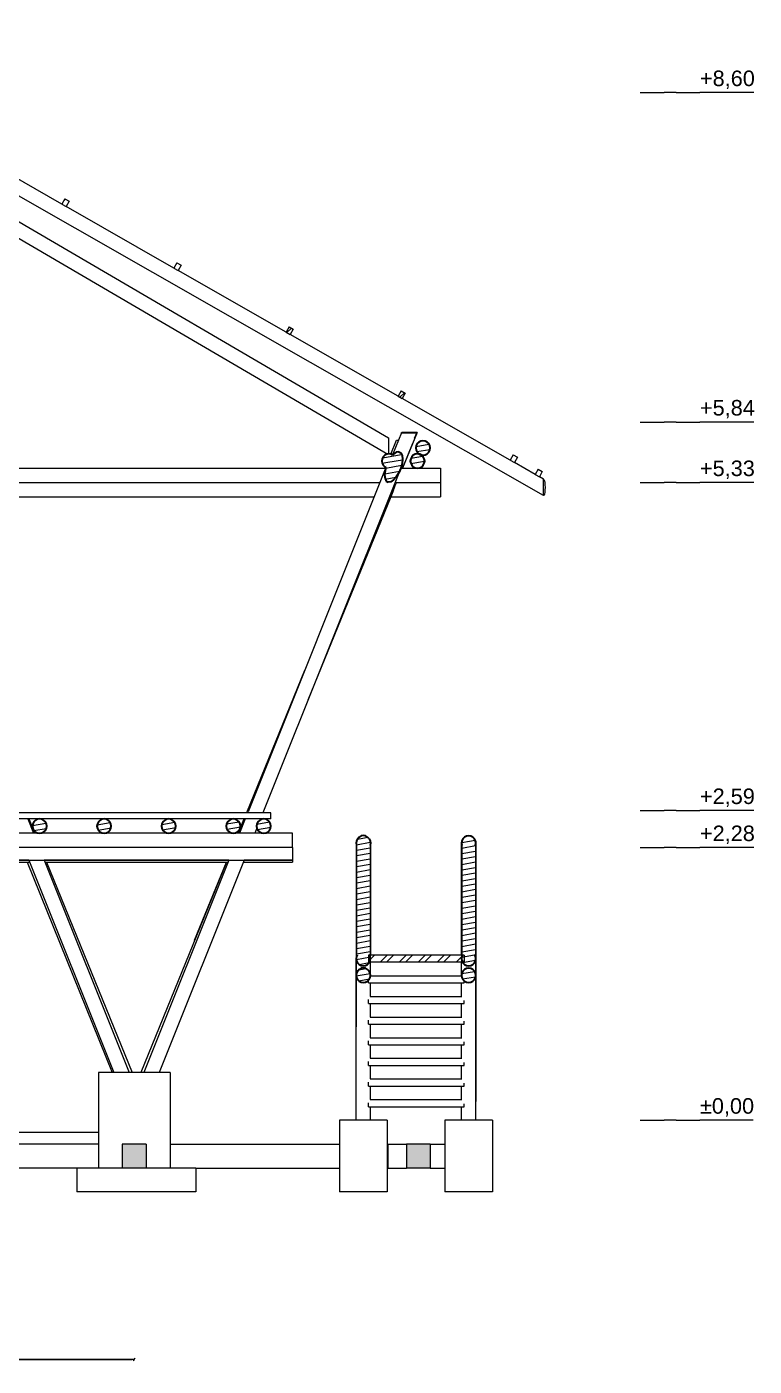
# Model space of a CAD drawing. Header units: millimetres. Extents: x -71878 to 121433, y -67383 to 83273.
# Drawn here: x 41628 to 47715, y -67383 to -56180 of the extents above; entities that cross this region are included whole.
import ezdxf

# ---------------------------------------------------------------- set-up
doc = ezdxf.new("R2010")
doc.units = ezdxf.units.MM
doc.header["$MEASUREMENT"] = 0
for name, color, linetype, lineweight in [('0_Pluma_Nº__1', 7, 'Continuous', 0), ('ACOTACIONES', 7, 'Continuous', 9), ('COLUMNAS_Pluma_Nº__1', 7, 'Continuous', 0), ('COLUMNAS_Pluma_Nº__81', 7, 'Continuous', 30), ('ENTIRADO_Pluma_Nº__21', 7, 'Continuous', 5), ('Gradas_Pluma_Nº__21', 7, 'Continuous', 5), ('VIGAS DE CIMENTACION_Pluma_Nº__21', 7, 'Continuous', 5), ('Vigas_Pluma_Nº__81', 7, 'Continuous', 30)]:
    doc.layers.add(name, color=color, linetype=linetype, lineweight=lineweight)
for name, color, linetype, lineweight, true_color in [('0_Pluma_Nº__23', 7, 'Continuous', 5, 0x646464), ('COLUMNAS_Pluma_Nº__2', 7, 'Continuous', 0, 0x323232), ('COLUMNAS_Pluma_Nº__23', 7, 'Continuous', 5, 0x646464), ('ENTIRADO_Pluma_Nº__23', 7, 'Continuous', 5, 0x646464), ('Gradas_Pluma_Nº__23', 7, 'Continuous', 5, 0x646464), ('Losas_Pluma_Nº__23', 7, 'Continuous', 5, 0x646464), ('VIGAS DE CIMENTACION_Pluma_Nº__23', 7, 'Continuous', 5, 0x646464), ('Vigas_Pluma_Nº__22', 7, 'Continuous', 5, 0x323232), ('Vigas_Pluma_Nº__23', 7, 'Continuous', 5, 0x646464)]:
    doc.layers.add(name, color=color, linetype=linetype, lineweight=lineweight, true_color=true_color)
for name, color, linetype in [('COLUMNAS', 7, 'Continuous'), ('ENTIRADO', 7, 'Continuous'), ('Gradas', 7, 'Continuous'), ('Vigas', 7, 'Continuous'), ('VIGAS DE CIMENTACION', 7, 'Continuous')]:
    doc.layers.add(name, color=color, linetype=linetype)
doc.styles.add('Estilo_Generado_1', font='swiss.ttf')
doc.styles.add('Estilo_Generado_2', font='Arial.ttf')
doc.dimstyles.new('Estilo_Generado__1', dxfattribs={"dimtxt": 87.5, "dimasz": 19, "dimexe": 0.18, "dimexo": 0, "dimgap": 0.09, "dimtad": 0, "dimlfac": 0.001, "dimzin": 0, "dimdsep": 46, "dimtxsty": 'Estilo_Generado_2', "dimblk": 'ARROWHEAD_2', "dimblk1": 'ARROWHEAD_2', "dimblk2": 'ARROWHEAD_2', "dimcen": 0.09, "dimse1": 1, "dimse2": 1, "dimclrd": 7, "dimclre": 7, "dimclrt": 7, "dimadec": 0, "dimazin": 0, "dimtfac": 1, "dimtmove": 0, "dimatfit": 3, "dimfxl": 1, "dimtolj": 1, "dimtzin": 0, "dimarcsym": 0})
pattern_1 = [(10, (51270.71, -65325.856), (-7.81417, 44.31635), [])]
pattern_2 = [(45, (51270.71, -65325.86), (-79.5495, 79.5495), []), (45, (51244.19, -65299.34), (-79.5495, 79.5495), [])]

# ---------------------------------------------------------------- blocks, each defined once
blk = doc.blocks.new('ARROWHEAD_2')
at = {"color": 0, "linetype": 'Continuous', "lineweight": 0}
for p, q in [((0, 0), (-1, 0)), ((-0.38, -0.66), (0.38, 0.66))]:
    blk.add_line(p, q, dxfattribs=at)
blk = doc.blocks.new('*D1082')
at = {"layer": 'ACOTACIONES', "color": 7, "linetype": 'Continuous', "lineweight": -2, "transparency": 16777216}
for p, q in [((35654, -67326), (38979, -67326)), ((42508, -67326), (39207, -67326))]:
    blk.add_line(p, q, dxfattribs=at)
at = {"layer": 'Defpoints', "color": 0, "linetype": 'Continuous', "transparency": 16777216}
for p in [(35635, -67326), (42527, -67326), (42527, -67326)]:
    blk.add_point(p, dxfattribs=at)
at = {"layer": 'ACOTACIONES', "color": 7, "linetype": 'Continuous', "lineweight": -2, "transparency": 16777216, "xscale": 19, "yscale": 19, "zscale": 19, "rotation": 180}
blk.add_blockref('ARROWHEAD_2', (35635, -67326), dxfattribs=at)
at = {"layer": 'ACOTACIONES', "color": 7, "linetype": 'Continuous', "lineweight": -2, "transparency": 16777216, "xscale": 19, "yscale": 19, "zscale": 19}
blk.add_blockref('ARROWHEAD_2', (42527, -67326), dxfattribs=at)
at = {"layer": 'ACOTACIONES', "color": 7, "linetype": 'Continuous', "transparency": 16777216, "insert": (39093, -67326), "char_height": 87.5, "attachment_point": 5, "style": 'Estilo_Generado_2'}
blk.add_mtext('\\A1;6.89', dxfattribs=at)

msp = doc.modelspace()

# ---------------------------------------------------------------- hatches: boundary and pattern name
at = {"layer": 'COLUMNAS', "linetype": 'Continuous', "lineweight": 0, "true_color": 0xffffff}
h = msp.add_hatch(dxfattribs=at)
h.set_pattern_fill('WOOD_0002', style=0, pattern_type=2)
h.set_pattern_definition(pattern_1)
h.paths.add_polyline_path([(44767.777, -59765.011), (44757.151, -59744.425), (44740.6, -59735.331), (44719.745, -59738.619), (44696.627, -59753.967), (44673.509, -59779.873), (44652.654, -59813.801), (44636.103, -59852.43), (44625.477, -59891.978), (44621.815, -59928.574), (44625.477, -59958.637), (44636.103, -59979.223), (44652.654, -59988.316), (44673.509, -59985.028), (44696.627, -59969.68), (44719.745, -59943.774), (44740.6, -59909.846), (44757.151, -59871.218), (44767.777, -59831.669), (44771.439, -59795.073)])
at = {"layer": 'COLUMNAS_Pluma_Nº__2', "linetype": 'Continuous'}
h = msp.add_hatch(dxfattribs=at)
h.set_pattern_fill('WOOD_0002', color=256, style=0, pattern_type=2)
h.set_pattern_definition(pattern_1)
h.paths.add_polyline_path([(44501.915, -63943.587), (44501.915, -62991.545), (44387.197, -62991.545), (44387.197, -63943.587)])
h = msp.add_hatch(dxfattribs=at)
h.set_pattern_fill('WOOD_0002', color=256, style=0, pattern_type=2)
h.set_pattern_definition(pattern_1)
h.paths.add_polyline_path([(45381.989, -63943.587), (45381.989, -62991.545), (45267.271, -62991.545), (45267.271, -63943.587)])
at = {"layer": 'ENTIRADO', "linetype": 'Continuous', "lineweight": 0, "true_color": 0xffffff}
h = msp.add_hatch(dxfattribs=at)
h.set_pattern_fill('STEEL_0002', style=0, pattern_type=2)
h.set_pattern_definition(pattern_2)
h.paths.add_polyline_path([(41956.31, -57682.445), (41981.098, -57639.022), (41946.36, -57619.191), (41921.572, -57662.614)])
h = msp.add_hatch(dxfattribs=at)
h.set_pattern_fill('STEEL_0002', style=0, pattern_type=2)
h.set_pattern_definition(pattern_2)
h.paths.add_polyline_path([(42894.255, -58217.851), (42919.043, -58174.428), (42884.304, -58154.598), (42859.516, -58198.02)])
h = msp.add_hatch(dxfattribs=at)
h.set_pattern_fill('STEEL_0002', style=0, pattern_type=2)
h.set_pattern_definition(pattern_2)
h.paths.add_polyline_path([(43832.199, -58753.257), (43856.987, -58709.834), (43822.249, -58690.004), (43797.461, -58733.427)])
h = msp.add_hatch(dxfattribs=at)
h.set_pattern_fill('STEEL_0002', style=0, pattern_type=2)
h.set_pattern_definition(pattern_2)
h.paths.add_polyline_path([(44770.144, -59288.664), (44794.932, -59245.241), (44760.194, -59225.41), (44735.405, -59268.833)])
h = msp.add_hatch(dxfattribs=at)
h.set_pattern_fill('STEEL_0002', style=0, pattern_type=2)
h.set_pattern_definition(pattern_2)
h.paths.add_polyline_path([(45708.088, -59824.07), (45732.876, -59780.647), (45698.138, -59760.817), (45673.35, -59804.239)])
at = {"layer": 'Gradas', "linetype": 'Continuous', "lineweight": 0, "true_color": 0x000000}
h = msp.add_hatch(dxfattribs=at)
h.set_pattern_fill('ACERO_0002', color=18, style=0, pattern_type=2)
h.set_pattern_definition([(45, (51270.71, -65325.86), (-79.5495, 79.5495), []), (45, (51244.19, -65299.34), (-79.5495, 79.5495), [])])
h.paths.add_polyline_path([(44487.898, -64004.526), (45287.898, -64004.526), (45287.898, -63944.526), (44487.898, -63944.526)])
at = {"layer": 'Vigas', "linetype": 'Continuous', "lineweight": 0, "true_color": 0xffffff}
h = msp.add_hatch(dxfattribs=at)
h.set_pattern_fill('WOOD_0002', style=0, pattern_type=2)
h.set_pattern_definition(pattern_1)
h.paths.add_polyline_path([(45002.966, -59701.81), (45000.029, -59683.269), (44991.507, -59666.543), (44978.233, -59653.269), (44961.507, -59644.747), (44942.966, -59641.81), (44924.425, -59644.747), (44907.699, -59653.269), (44894.425, -59666.543), (44885.902, -59683.269), (44882.966, -59701.81), (44885.902, -59720.351), (44894.425, -59737.077), (44907.699, -59750.351), (44924.425, -59758.874), (44942.966, -59761.81), (44961.507, -59758.874), (44978.233, -59750.351), (44991.507, -59737.077), (45000.029, -59720.351)])
h = msp.add_hatch(dxfattribs=at)
h.set_pattern_fill('WOOD_0002', style=0, pattern_type=2)
h.set_pattern_definition(pattern_1)
h.paths.add_polyline_path([(44597.701, -59812.462), (44600.637, -59831.003), (44609.16, -59847.729), (44622.434, -59861.003), (44632.431, -59866.097), (44636.103, -59852.43), (44652.654, -59813.801), (44673.509, -59779.873), (44689.377, -59762.091), (44676.242, -59755.398), (44657.701, -59752.462), (44639.16, -59755.398), (44622.434, -59763.921), (44609.16, -59777.195), (44600.637, -59793.921)])
h = msp.add_hatch(dxfattribs=at)
h.set_pattern_fill('WOOD_0002', style=0, pattern_type=2)
h.set_pattern_definition(pattern_1)
h.paths.add_polyline_path([(44957.082, -59812.462), (44954.146, -59793.921), (44945.623, -59777.195), (44932.349, -59763.921), (44915.623, -59755.398), (44897.082, -59752.462), (44878.541, -59755.398), (44861.815, -59763.921), (44848.541, -59777.195), (44840.019, -59793.921), (44837.082, -59812.462), (44840.019, -59831.003), (44848.541, -59847.729), (44861.815, -59861.003), (44878.541, -59869.525), (44897.082, -59872.462), (44915.623, -59869.525), (44932.349, -59861.003), (44945.623, -59847.729), (44954.146, -59831.003)])
h = msp.add_hatch(dxfattribs=at)
h.set_pattern_fill('WOOD_0002', style=0, pattern_type=2)
h.set_pattern_definition(pattern_1)
h.paths.add_polyline_path([(41794.54, -62865.856), (41791.603, -62847.315), (41783.081, -62830.589), (41769.807, -62817.315), (41753.081, -62808.792), (41734.54, -62805.856), (41715.999, -62808.792), (41699.272, -62817.315), (41685.999, -62830.589), (41677.476, -62847.315), (41674.54, -62865.856), (41677.476, -62884.397), (41685.999, -62901.123), (41699.272, -62914.397), (41715.999, -62922.919), (41734.54, -62925.856), (41753.081, -62922.919), (41769.807, -62914.397), (41783.081, -62901.123), (41791.603, -62884.397)])
h = msp.add_hatch(dxfattribs=at)
h.set_pattern_fill('WOOD_0002', style=0, pattern_type=2)
h.set_pattern_definition(pattern_1)
h.paths.add_polyline_path([(42215.225, -62865.856), (42218.162, -62884.397), (42226.684, -62901.123), (42239.958, -62914.397), (42256.684, -62922.919), (42275.225, -62925.856), (42293.766, -62922.919), (42310.492, -62914.397), (42323.766, -62901.123), (42332.289, -62884.397), (42335.225, -62865.856), (42332.289, -62847.315), (42323.766, -62830.589), (42310.492, -62817.315), (42293.766, -62808.792), (42275.225, -62805.856), (42256.684, -62808.792), (42239.958, -62817.315), (42226.684, -62830.589), (42218.162, -62847.315)])
h = msp.add_hatch(dxfattribs=at)
h.set_pattern_fill('WOOD_0002', style=0, pattern_type=2)
h.set_pattern_definition(pattern_1)
h.paths.add_polyline_path([(42755.911, -62865.856), (42758.847, -62884.397), (42767.37, -62901.123), (42780.644, -62914.397), (42797.37, -62922.919), (42815.911, -62925.856), (42834.452, -62922.919), (42851.178, -62914.397), (42864.452, -62901.123), (42872.974, -62884.397), (42875.911, -62865.856), (42872.974, -62847.315), (42864.452, -62830.589), (42851.178, -62817.315), (42834.452, -62808.792), (42815.911, -62805.856), (42797.37, -62808.792), (42780.644, -62817.315), (42767.37, -62830.589), (42758.847, -62847.315)])
h = msp.add_hatch(dxfattribs=at)
h.set_pattern_fill('WOOD_0002', style=0, pattern_type=2)
h.set_pattern_definition(pattern_1)
h.paths.add_polyline_path([(43296.596, -62865.856), (43299.533, -62884.397), (43308.055, -62901.123), (43321.329, -62914.397), (43338.055, -62922.919), (43356.596, -62925.856), (43375.137, -62922.919), (43391.863, -62914.397), (43405.137, -62901.123), (43413.66, -62884.397), (43416.596, -62865.856), (43413.66, -62847.315), (43405.137, -62830.589), (43391.863, -62817.315), (43375.137, -62808.792), (43356.596, -62805.856), (43338.055, -62808.792), (43321.329, -62817.315), (43308.055, -62830.589), (43299.533, -62847.315)])
h = msp.add_hatch(dxfattribs=at)
h.set_pattern_fill('WOOD_0002', style=0, pattern_type=2)
h.set_pattern_definition(pattern_1)
h.paths.add_polyline_path([(43551.018, -62865.856), (43553.954, -62884.397), (43562.477, -62901.123), (43575.75, -62914.397), (43592.477, -62922.919), (43611.018, -62925.856), (43629.559, -62922.919), (43646.285, -62914.397), (43659.559, -62901.123), (43668.081, -62884.397), (43671.018, -62865.856), (43668.081, -62847.315), (43659.559, -62830.589), (43646.285, -62817.315), (43629.559, -62808.792), (43611.018, -62805.856), (43592.477, -62808.792), (43575.75, -62817.315), (43562.477, -62830.589), (43553.954, -62847.315)])
h = msp.add_hatch(dxfattribs=at)
h.set_pattern_fill('WOOD_0002', style=0, pattern_type=2)
h.set_pattern_definition(pattern_1)
h.paths.add_polyline_path([(45264.593, -63007.229), (45267.271, -63024.136), (45267.271, -62991.545), (45381.989, -62991.545), (45381.989, -63023.671), (45384.593, -63007.229), (45381.656, -62988.688), (45373.134, -62971.962), (45359.86, -62958.688), (45343.134, -62950.166), (45324.593, -62947.229), (45306.052, -62950.166), (45289.326, -62958.688), (45276.052, -62971.962), (45267.53, -62988.688)])
h = msp.add_hatch(dxfattribs=at)
h.set_pattern_fill('WOOD_0002', style=0, pattern_type=2)
h.set_pattern_definition(pattern_1)
h.paths.add_polyline_path([(44387.53, -62988.688), (44384.593, -63007.229), (44387.197, -63023.671), (44387.197, -62991.545), (44501.915, -62991.545), (44501.915, -63024.136), (44504.593, -63007.229), (44501.656, -62988.688), (44493.134, -62971.962), (44489.693, -62968.521), (44399.493, -62968.521), (44396.052, -62971.962)])
h = msp.add_hatch(dxfattribs=at)
h.set_pattern_fill('WOOD_0002', style=0, pattern_type=2)
h.set_pattern_definition(pattern_1)
h.paths.add_polyline_path([(44384.593, -63973.741), (44387.53, -63992.282), (44396.052, -64009.008), (44409.326, -64022.282), (44426.052, -64030.804), (44444.593, -64033.741), (44463.134, -64030.804), (44479.86, -64022.282), (44493.134, -64009.008), (44501.656, -63992.282), (44504.593, -63973.741), (44501.656, -63955.2), (44495.739, -63943.587), (44393.447, -63943.587), (44387.53, -63955.2)])
h = msp.add_hatch(dxfattribs=at)
h.set_pattern_fill('WOOD_0002', style=0, pattern_type=2)
h.set_pattern_definition(pattern_1)
h.paths.add_polyline_path([(45264.593, -63973.741), (45267.53, -63992.282), (45276.052, -64009.008), (45289.326, -64022.282), (45306.052, -64030.804), (45324.593, -64033.741), (45343.134, -64030.804), (45359.86, -64022.282), (45373.134, -64009.008), (45381.656, -63992.282), (45384.593, -63973.741), (45381.656, -63955.2), (45375.739, -63943.587), (45273.447, -63943.587), (45267.53, -63955.2)])
h = msp.add_hatch(dxfattribs=at)
h.set_pattern_fill('WOOD_0002', style=0, pattern_type=2)
h.set_pattern_definition(pattern_1)
h.paths.add_polyline_path([(44384.593, -64114.725), (44387.53, -64133.266), (44396.052, -64149.992), (44409.326, -64163.266), (44426.052, -64171.788), (44444.593, -64174.725), (44463.134, -64171.788), (44479.86, -64163.266), (44493.134, -64149.992), (44501.656, -64133.266), (44504.593, -64114.725), (44501.656, -64096.184), (44493.134, -64079.458), (44489.693, -64076.017), (44399.493, -64076.017), (44396.052, -64079.458), (44387.53, -64096.184)])
h = msp.add_hatch(dxfattribs=at)
h.set_pattern_fill('WOOD_0002', style=0, pattern_type=2)
h.set_pattern_definition(pattern_1)
h.paths.add_polyline_path([(45384.593, -64114.725), (45381.656, -64096.184), (45373.134, -64079.458), (45359.86, -64066.184), (45343.134, -64057.661), (45324.593, -64054.725), (45306.052, -64057.661), (45289.326, -64066.184), (45276.052, -64079.458), (45267.53, -64096.184), (45264.593, -64114.725), (45267.53, -64133.266), (45276.052, -64149.992), (45289.326, -64163.266), (45306.052, -64171.788), (45324.593, -64174.725), (45343.134, -64171.788), (45359.86, -64163.266), (45373.134, -64149.992), (45381.656, -64133.266)])
at = {"layer": 'VIGAS DE CIMENTACION', "linetype": 'Continuous', "lineweight": 0}
for points in [[(42426.863, -65525.856), (42426.863, -65725.856), (42626.863, -65725.856), (42626.863, -65525.856)], [(44803.693, -65525.856), (44803.693, -65725.856), (45003.693, -65725.856), (45003.693, -65525.856)]]:
    msp.add_hatch(color=255, dxfattribs=at).paths.add_polyline_path(points)
at = {"layer": 'Vigas_Pluma_Nº__22', "linetype": 'Continuous'}
h = msp.add_hatch(dxfattribs=at)
h.set_pattern_fill('WOOD_0002', color=256, style=0, pattern_type=2)
h.set_pattern_definition(pattern_1)
h.paths.add_polyline_path([(44399.493, -62968.521), (44489.693, -62968.521), (44479.86, -62957.138), (44463.134, -62947.271), (44444.593, -62943.871), (44426.052, -62947.271), (44409.326, -62957.138)])
h = msp.add_hatch(dxfattribs=at)
h.set_pattern_fill('WOOD_0002', color=256, style=0, pattern_type=2)
h.set_pattern_definition(pattern_1)
h.paths.add_polyline_path([(44399.493, -64076.017), (44489.693, -64076.017), (44479.86, -64064.633), (44463.134, -64054.767), (44444.593, -64051.367), (44426.052, -64054.767), (44409.326, -64064.633)])

# ---------------------------------------------------------------- linework, layer by layer
at = {"layer": '0_Pluma_Nº__23', "linetype": 'Continuous'}
for p, q in [((46760.393, -56730.576), (46860.393, -56730.576)), ((46860.393, -56730.576), (46960.393, -56730.576)), ((47060.393, -56730.576), (46960.393, -56730.576)), ((47060.393, -56730.576), (47260.393, -56730.576)), ((47711.505, -56730.576), (47260.393, -56730.576)), ((46760.393, -59485.856), (46860.393, -59485.856)), ((46860.393, -59485.856), (46960.393, -59485.856)), ((47060.393, -59485.856), (46960.393, -59485.856)), ((47060.393, -59485.856), (47260.393, -59485.856)), ((47711.505, -59485.856), (47260.393, -59485.856)), ((46760.393, -59992.462), (46860.393, -59992.462)), ((46860.393, -59992.462), (46960.393, -59992.462)), ((47060.393, -59992.462), (46960.393, -59992.462)), ((47060.393, -59992.462), (47260.393, -59992.462)), ((47711.505, -59992.462), (47260.393, -59992.462)), ((46760.393, -62735.856), (46860.393, -62735.856)), ((46860.393, -62735.856), (46960.393, -62735.856)), ((47060.393, -62735.856), (46960.393, -62735.856)), ((47060.393, -62735.856), (47260.393, -62735.856)), ((47711.505, -62735.856), (47260.393, -62735.856)), ((46760.393, -63045.856), (46860.393, -63045.856)), ((46860.393, -63045.856), (46960.393, -63045.856)), ((47060.393, -63045.856), (46960.393, -63045.856)), ((47060.393, -63045.856), (47260.393, -63045.856)), ((47711.505, -63045.856), (47260.393, -63045.856)), ((46760.393, -65325.856), (46860.393, -65325.856)), ((46860.393, -65325.856), (46960.393, -65325.856)), ((47060.393, -65325.856), (46960.393, -65325.856)), ((47060.393, -65325.856), (47260.393, -65325.856)), ((47705.239, -65325.856), (47260.393, -65325.856))]:
    msp.add_line(p, q, dxfattribs=at)
at = {"layer": 'COLUMNAS_Pluma_Nº__1', "linetype": 'Continuous'}
for p, q in [((44387.197, -63023.671), (44387.197, -63943.587)), ((44501.915, -63024.136), (44501.915, -63943.587)), ((45267.271, -63024.136), (45267.271, -63943.587)), ((45381.989, -63023.671), (45381.989, -63943.587)), ((44393.447, -63943.587), (44387.197, -63943.587)), ((44501.915, -63943.587), (44495.739, -63943.587)), ((45273.447, -63943.587), (45267.271, -63943.587)), ((45381.989, -63943.587), (45375.739, -63943.587))]:
    msp.add_line(p, q, dxfattribs=at)
at = {"layer": 'COLUMNAS_Pluma_Nº__23', "linetype": 'Continuous'}
for p, q in [((44762.618, -59575.856), (44687.126, -59760.944)), ((44763.027, -59575.856), (44762.618, -59575.856)), ((44763.027, -59575.856), (44764.051, -59575.856)), ((44763.113, -59575.856), (44764.364, -59572.789)), ((44764.051, -59575.856), (44771.664, -59575.856)), ((44765.31, -59572.789), (44764.059, -59575.856)), ((44764.364, -59572.789), (44765.31, -59572.789)), ((44768.482, -59572.789), (44765.31, -59572.789)), ((44777.687, -59572.789), (44768.482, -59572.789)), ((44771.664, -59575.856), (44784.71, -59575.856)), ((44894.918, -59572.789), (44772.624, -59872.462)), ((44792.023, -59572.789), (44777.687, -59572.789)), ((44784.71, -59575.856), (44801.913, -59575.856)), ((44810.089, -59572.789), (44792.023, -59572.789)), ((44801.913, -59575.856), (44821.589, -59575.856)), ((44830.114, -59572.789), (44810.089, -59572.789)), ((44821.589, -59575.856), (44841.812, -59575.856)), ((44850.14, -59572.789), (44830.114, -59572.789)), ((44841.812, -59575.856), (44860.602, -59575.856)), ((44868.205, -59572.789), (44850.14, -59572.789)), ((44860.602, -59575.856), (44876.12, -59575.856)), ((44882.542, -59572.789), (44868.205, -59572.789)), ((44873.137, -59621.449), (44891.733, -59575.856)), ((44876.12, -59575.856), (44886.847, -59575.856)), ((44891.746, -59572.789), (44882.542, -59572.789)), ((44886.847, -59575.856), (44891.733, -59575.856)), ((44894.918, -59572.789), (44891.746, -59572.789)), ((44674.982, -59755.199), (44722.407, -59636.596)), ((44722.407, -59636.596), (44723.512, -59636.596)), ((44723.512, -59636.596), (44730.8, -59636.596)), ((44730.8, -59636.596), (44737.844, -59636.596)), ((44855.635, -59664.359), (44770.757, -59872.462)), ((44630.942, -59865.338), (43478.944, -62746.32)), ((44757.151, -59871.218), (43603.691, -62755.856)), ((44636.103, -59852.43), (44636.08, -59852.486)), ((44721.812, -59992.462), (44718.536, -60000.493)), ((44674.682, -60112.462), (43980.685, -61813.048)), ((44689.985, -60070.494), (44052.352, -61633.819)), ((43951.48, -61564.573), (43465.592, -62755.856)), ((41635.998, -62805.856), (41683.982, -62925.856)), ((41645.442, -62805.856), (41694.386, -62925.856)), ((43396.75, -62925.856), (43445.694, -62805.856)), ((43445.92, -62805.856), (43396.949, -62925.856)), ((43455.137, -62805.856), (43407.154, -62925.856)), ((43583.698, -62805.856), (43579.977, -62815.161)), ((43396.829, -62925.856), (43402.88, -62911.021)), ((43553.483, -62881.42), (43535.715, -62925.856)), ((44387.077, -62991.545), (44384.556, -62991.545)), ((44384.556, -62991.545), (44384.556, -63943.587)), ((44504.556, -62991.545), (44502.109, -62991.545)), ((44504.556, -62991.545), (44504.556, -63006.997)), ((44504.556, -63007.462), (44504.556, -63943.587)), ((45267.077, -62991.545), (45264.63, -62991.545)), ((45264.63, -62991.545), (45264.63, -63006.997)), ((45264.63, -63007.462), (45264.63, -63943.587)), ((45384.63, -62991.545), (45382.109, -62991.545)), ((45384.63, -62991.545), (45384.63, -63943.587)), ((41630.568, -63165.856), (42343.423, -64925.856)), ((41645.175, -63150.316), (42355.147, -64925.856)), ((41773.735, -63150.316), (42483.708, -64925.856)), ((41792.275, -63165.856), (42510.125, -64925.856)), ((43299.007, -63165.856), (42580.764, -64925.856)), ((43317.401, -63150.316), (42607.428, -64925.856)), ((43445.961, -63150.316), (42735.989, -64925.856)), ((43032.129, -63819.821), (43298.861, -63165.856)), ((44384.556, -63943.587), (44384.556, -64545.86)), ((44387.197, -63943.587), (44384.556, -63943.587)), ((44504.556, -63943.587), (44501.915, -63943.587)), ((44504.556, -63943.587), (44504.556, -63944.526)), ((45264.63, -63943.587), (45264.63, -63944.526)), ((45267.271, -63943.587), (45264.63, -63943.587)), ((45384.63, -63943.587), (45381.989, -63943.587)), ((45384.63, -63943.587), (45384.63, -64555.513)), ((44384.593, -64545.86), (44384.556, -64545.86)), ((45384.63, -64555.513), (45384.593, -64555.513)), ((45384.63, -64555.513), (45384.63, -65170.386)), ((42226.863, -64925.856), (42226.863, -65725.856)), ((42826.863, -64925.856), (42226.863, -64925.856)), ((42826.863, -64925.856), (42826.863, -65725.856)), ((45384.63, -65170.386), (45384.593, -65170.386)), ((44644.593, -65325.856), (44244.593, -65325.856)), ((44244.593, -65325.856), (44244.593, -65925.856)), ((44644.593, -65325.856), (44644.593, -65925.856)), ((45524.63, -65325.856), (45124.63, -65325.856)), ((45124.63, -65325.856), (45124.63, -65925.856)), ((45524.63, -65325.856), (45524.63, -65925.856)), ((44644.593, -65925.856), (44244.593, -65925.856)), ((45524.63, -65925.856), (45124.63, -65925.856))]:
    msp.add_line(p, q, dxfattribs=at)
at = {"layer": 'COLUMNAS_Pluma_Nº__81', "linetype": 'Continuous'}
for p, q in [((44740.6, -59735.331), (44757.151, -59744.425)), ((44636.103, -59979.223), (44652.654, -59988.316))]:
    msp.add_line(p, q, dxfattribs=at)
at = {"layer": 'COLUMNAS_Pluma_Nº__81', "linetype": 'Continuous', "flags": 128}
for points in [[(44757.151, -59744.425), (44767.777, -59765.011), (44771.439, -59795.073), (44767.777, -59831.669), (44757.151, -59871.218), (44740.6, -59909.846), (44719.745, -59943.774), (44696.627, -59969.68), (44673.509, -59985.028), (44652.654, -59988.316)], [(44740.6, -59735.331), (44719.745, -59738.619), (44696.627, -59753.967), (44689.377, -59762.091)], [(44632.431, -59866.097), (44625.477, -59891.978), (44621.815, -59928.574), (44625.477, -59958.637), (44636.103, -59979.223)]]:
    msp.add_lwpolyline(points, dxfattribs=at)
at = {"layer": 'ENTIRADO_Pluma_Nº__21', "linetype": 'Continuous'}
for p, q in [((41946.36, -57619.191), (41921.572, -57662.614)), ((41921.572, -57662.614), (41956.31, -57682.445)), ((41946.36, -57619.191), (41981.098, -57639.022)), ((41981.098, -57639.022), (41956.31, -57682.445)), ((42884.304, -58154.598), (42859.516, -58198.02)), ((42859.516, -58198.02), (42894.255, -58217.851)), ((42884.304, -58154.598), (42919.043, -58174.428)), ((42919.043, -58174.428), (42894.255, -58217.851)), ((43822.249, -58690.004), (43797.461, -58733.427)), ((43822.249, -58690.004), (43856.987, -58709.834)), ((43797.461, -58733.427), (43832.199, -58753.257)), ((43856.987, -58709.834), (43832.199, -58753.257)), ((44760.194, -59225.41), (44735.405, -59268.833)), ((44760.194, -59225.41), (44794.932, -59245.241)), ((44794.932, -59245.241), (44770.144, -59288.664)), ((44735.405, -59268.833), (44770.144, -59288.664)), ((45698.138, -59760.817), (45673.35, -59804.239)), ((45673.35, -59804.239), (45708.088, -59824.07)), ((45698.138, -59760.817), (45732.876, -59780.647)), ((45732.876, -59780.647), (45708.088, -59824.07)), ((45906.571, -59879.795), (45881.783, -59923.218)), ((45881.783, -59923.218), (45916.521, -59943.048)), ((45906.571, -59879.795), (45941.309, -59899.626)), ((45941.309, -59899.626), (45916.521, -59943.048))]:
    msp.add_line(p, q, dxfattribs=at)
at = {"layer": 'ENTIRADO_Pluma_Nº__23', "linetype": 'Continuous'}
for p, q in [((43671.018, -62755.856), (34493.563, -62755.856)), ((43671.018, -62805.856), (34493.563, -62805.856)), ((43671.018, -62805.856), (43671.018, -62755.856))]:
    msp.add_line(p, q, dxfattribs=at)
at = {"layer": 'Gradas_Pluma_Nº__21', "linetype": 'Continuous'}
for p, q in [((44487.898, -63944.526), (44487.898, -64004.526)), ((45287.898, -63944.526), (44487.898, -63944.526)), ((45287.898, -63944.526), (45287.898, -64004.526)), ((45287.898, -64004.526), (44487.898, -64004.526))]:
    msp.add_line(p, q, dxfattribs=at)
at = {"layer": 'Gradas_Pluma_Nº__23', "linetype": 'Continuous'}
for p, q in [((44487.898, -64177.186), (44487.898, -64155.228)), ((44487.898, -64177.186), (45287.898, -64177.186)), ((44504.203, -64117.186), (45264.983, -64117.186)), ((45287.898, -64177.186), (45287.898, -64161.838)), ((44501.713, -64289.856), (45267.473, -64289.856)), ((44487.898, -64349.856), (44487.898, -64316.079)), ((44487.898, -64349.856), (45287.898, -64349.856)), ((45287.898, -64349.856), (45287.898, -64323.843)), ((44487.898, -64522.526), (44487.898, -64488.753)), ((44487.898, -64522.526), (45287.898, -64522.526)), ((44501.714, -64462.526), (45267.472, -64462.526)), ((45287.898, -64522.526), (45287.898, -64496.518)), ((44501.716, -64635.186), (45267.47, -64635.186)), ((44487.898, -64695.186), (44487.898, -64661.428)), ((44487.898, -64695.186), (45287.898, -64695.186)), ((45287.898, -64695.186), (45287.898, -64669.193)), ((44487.898, -64867.856), (44487.898, -64834.103)), ((44487.898, -64867.856), (45287.898, -64867.856)), ((44501.716, -64807.856), (45267.47, -64807.856)), ((45287.898, -64867.856), (45287.898, -64841.868)), ((44501.717, -64980.526), (45267.469, -64980.526)), ((44487.898, -65040.526), (44487.898, -65006.778)), ((44487.898, -65040.526), (45287.898, -65040.526)), ((45287.898, -65040.526), (45287.898, -65014.543)), ((44487.898, -65213.186), (44487.898, -65179.453)), ((44501.719, -65153.186), (45267.467, -65153.186)), ((45287.898, -65213.186), (45287.898, -65187.217)), ((44487.898, -65213.186), (45287.898, -65213.186))]:
    msp.add_line(p, q, dxfattribs=at)
at = {"layer": 'Losas_Pluma_Nº__23', "linetype": 'Continuous'}
for p, q in [((42426.863, -65725.856), (42047.72, -65725.856)), ((42047.72, -65725.856), (42047.72, -65925.856)), ((43043.416, -65725.856), (42626.863, -65725.856)), ((43043.416, -65725.856), (43043.416, -65925.856)), ((43043.416, -65925.856), (42047.72, -65925.856))]:
    msp.add_line(p, q, dxfattribs=at)
at = {"layer": 'VIGAS DE CIMENTACION_Pluma_Nº__21', "linetype": 'Continuous'}
for p, q in [((42626.863, -65525.856), (42426.863, -65525.856)), ((42426.863, -65525.856), (42426.863, -65725.856)), ((42626.863, -65525.856), (42626.863, -65725.856)), ((44803.693, -65525.856), (44803.693, -65725.856)), ((45003.693, -65525.856), (44803.693, -65525.856)), ((45003.693, -65525.856), (45003.693, -65725.856)), ((42626.863, -65725.856), (42426.863, -65725.856)), ((45003.693, -65725.856), (44803.693, -65725.856))]:
    msp.add_line(p, q, dxfattribs=at)
at = {"layer": 'VIGAS DE CIMENTACION_Pluma_Nº__23', "linetype": 'Continuous'}
for p, q in [((42226.863, -65429.749), (35935.12, -65429.749)), ((42226.863, -65525.856), (35935.12, -65525.856)), ((42826.863, -65525.856), (44244.593, -65525.856)), ((44647.478, -65525.856), (44803.693, -65525.856)), ((44647.478, -65525.856), (44647.478, -65725.856)), ((45003.693, -65525.856), (45124.63, -65525.856)), ((42047.72, -65725.856), (36114.263, -65725.856)), ((43043.416, -65725.856), (44244.593, -65725.856)), ((44647.478, -65725.856), (44803.693, -65725.856)), ((45003.693, -65725.856), (45124.63, -65725.856))]:
    msp.add_line(p, q, dxfattribs=at)
at = {"layer": 'Vigas_Pluma_Nº__23', "linetype": 'Continuous'}
for p, q in [((45951.259, -60101.053), (39081.611, -56179.656)), ((39244.536, -56457.674), (44654.805, -59617.721)), ((41921.572, -57662.615), (41018.365, -57147.038)), ((42859.516, -58198.021), (41956.31, -57682.445)), ((41193.875, -57735.22), (44649.727, -59753.725)), ((43797.461, -58733.428), (42894.255, -58217.851)), ((44735.405, -59268.834), (43832.199, -58753.257)), ((45673.35, -59804.24), (44770.144, -59288.664)), ((44654.805, -59617.721), (44654.805, -59621.122)), ((44654.805, -59621.122), (44654.805, -59630.991)), ((44654.805, -59630.991), (44654.805, -59646.363)), ((44654.805, -59646.363), (44654.805, -59665.734)), ((44654.805, -59665.734), (44654.805, -59687.206)), ((44654.805, -59687.206), (44654.805, -59708.678)), ((44654.805, -59708.678), (44654.805, -59728.048)), ((44654.805, -59728.048), (44654.805, -59743.42)), ((44654.805, -59743.42), (44654.805, -59752.92)), ((45881.783, -59923.22), (45708.088, -59824.07)), ((33533.89, -59872.462), (44628.114, -59872.462)), ((44756.654, -59872.462), (45088.214, -59872.462)), ((45088.214, -59872.462), (45088.214, -59875.398)), ((45088.214, -59875.398), (45088.214, -59883.921)), ((45088.214, -59883.921), (45088.214, -59897.195)), ((45088.214, -59897.195), (45088.214, -59913.921)), ((45088.214, -59913.921), (45088.214, -59932.462)), ((45088.214, -59932.462), (45088.214, -59951.003)), ((33581.874, -59992.462), (44580.109, -59992.462)), ((44696.613, -60052.462), (44703.847, -60033.921)), ((44703.847, -60033.921), (44710.788, -60017.195)), ((44708.67, -59992.462), (45088.214, -59992.462)), ((44710.788, -60017.195), (44716.759, -60003.921)), ((44716.759, -60003.921), (44718.544, -60000.473)), ((45088.214, -59951.003), (45088.214, -59967.729)), ((45088.214, -59967.729), (45088.214, -59981.003)), ((45088.214, -59981.003), (45088.214, -59989.525)), ((45088.214, -59989.525), (45088.214, -59992.462)), ((45088.214, -59992.462), (45088.214, -59995.398)), ((45088.214, -59995.398), (45088.214, -60003.921)), ((45088.214, -60003.921), (45088.214, -60017.195)), ((45088.214, -60017.195), (45088.214, -60033.921)), ((45088.214, -60033.921), (45088.214, -60052.462)), ((45951.259, -59962.879), (45916.521, -59943.049)), ((45951.259, -59966.26), (45951.259, -59962.879)), ((45951.259, -59963.706), (45955.345, -59967.067)), ((45951.259, -59976.073), (45951.259, -59966.26)), ((45951.259, -59991.358), (45951.259, -59976.073)), ((45951.259, -60010.617), (45951.259, -59991.358)), ((45951.259, -60031.966), (45951.259, -60010.617)), ((45951.259, -60053.315), (45951.259, -60031.966)), ((45955.345, -59967.067), (45959.03, -59976.821)), ((45959.03, -59976.821), (45961.955, -59992.014)), ((45961.955, -59992.014), (45963.833, -60011.158)), ((45963.833, -60011.158), (45964.48, -60032.38)), ((45964.48, -60032.38), (45963.833, -60053.601)), ((33629.857, -60112.462), (44532.126, -60112.462)), ((44672.868, -60112.462), (45088.214, -60112.462)), ((44696.613, -60052.462), (44689.963, -60070.548)), ((45088.214, -60052.462), (45088.214, -60071.003)), ((45088.214, -60071.003), (45088.214, -60087.729)), ((45088.214, -60087.729), (45088.214, -60101.003)), ((45088.214, -60101.003), (45088.214, -60109.525)), ((45088.214, -60109.525), (45088.214, -60112.462)), ((45951.259, -60072.575), (45951.259, -60053.315)), ((45951.259, -60087.859), (45951.259, -60072.575)), ((45951.259, -60097.672), (45951.259, -60087.859)), ((45951.259, -60101.053), (45951.259, -60097.672)), ((45955.345, -60097.692), (45951.259, -60101.053)), ((45959.03, -60087.938), (45955.345, -60097.692)), ((45961.955, -60072.745), (45959.03, -60087.938)), ((45963.833, -60053.601), (45961.955, -60072.745)), ((43852.292, -62925.856), (34312.292, -62925.856)), ((43852.292, -62928.792), (43852.292, -62925.856)), ((43852.292, -62937.315), (43852.292, -62928.792)), ((43852.292, -62950.589), (43852.292, -62937.315)), ((43852.292, -62967.315), (43852.292, -62950.589)), ((43852.292, -63045.856), (34312.292, -63045.856)), ((43852.292, -62985.856), (43852.292, -62967.315)), ((43852.292, -63004.397), (43852.292, -62985.856)), ((43852.292, -63021.123), (43852.292, -63004.397)), ((43852.292, -63034.397), (43852.292, -63021.123)), ((43852.292, -63042.919), (43852.292, -63034.397)), ((43852.292, -63045.856), (43852.292, -63042.919)), ((43852.292, -63045.856), (43852.292, -63055.049)), ((43852.292, -63055.049), (43852.292, -63071.775)), ((43852.292, -63071.775), (43852.292, -63090.316)), ((44399.605, -62968.409), (44399.493, -62968.521)), ((44489.693, -62968.521), (44489.581, -62968.409)), ((44504.593, -63944.526), (44504.593, -63007.229)), ((45264.593, -63944.526), (45264.593, -63007.229)), ((34312.292, -63150.316), (43852.292, -63150.316)), ((36510.595, -63165.856), (41651.388, -63165.856)), ((41645.248, -63150.5), (36516.735, -63150.5)), ((43317.327, -63150.5), (41773.809, -63150.5)), ((41779.949, -63165.856), (43311.187, -63165.856)), ((43439.747, -63165.856), (43852.292, -63165.856)), ((43852.292, -63150.5), (43445.888, -63150.5)), ((43852.292, -63090.316), (43852.292, -63108.857)), ((43852.292, -63108.857), (43852.292, -63125.583)), ((43852.292, -63125.583), (43852.292, -63138.857)), ((43852.292, -63138.857), (43852.292, -63147.379)), ((43852.292, -63147.379), (43852.292, -63150.316)), ((43852.292, -63150.5), (43852.292, -63150.316)), ((43852.292, -63150.5), (43852.292, -63154.397)), ((43852.292, -63154.397), (43852.292, -63162.919)), ((43852.292, -63162.919), (43852.292, -63165.856)), ((44384.593, -64114.725), (44384.593, -63973.741)), ((44399.605, -64075.905), (44399.493, -64076.017)), ((44489.693, -64076.017), (44489.581, -64075.905)), ((44504.593, -64114.725), (44504.593, -64004.526)), ((45264.593, -64114.725), (45264.593, -64004.526)), ((45384.593, -64114.725), (45384.593, -63973.741)), ((44384.593, -65325.856), (44384.593, -64114.725)), ((44504.593, -64117.186), (44504.593, -64114.725)), ((44504.593, -64289.856), (44504.593, -64177.186)), ((45264.593, -64117.186), (45264.593, -64114.725)), ((45264.593, -64289.856), (45264.593, -64177.186)), ((45384.593, -65325.856), (45384.593, -64114.725)), ((44504.593, -64462.526), (44504.593, -64349.856)), ((45264.593, -64462.526), (45264.593, -64349.856)), ((44504.593, -64635.186), (44504.593, -64522.526)), ((45264.593, -64635.186), (45264.593, -64522.526)), ((44504.593, -64807.856), (44504.593, -64695.186)), ((45264.593, -64807.856), (45264.593, -64695.186)), ((44504.593, -64980.526), (44504.593, -64867.856)), ((45264.593, -64980.526), (45264.593, -64867.856)), ((44504.593, -65153.186), (44504.593, -65040.526)), ((45264.593, -65153.186), (45264.593, -65040.526)), ((44504.593, -65325.856), (44504.593, -65213.186)), ((45264.593, -65325.856), (45264.593, -65213.186))]:
    msp.add_line(p, q, dxfattribs=at)
at = {"layer": 'Vigas_Pluma_Nº__81', "linetype": 'Continuous', "flags": 128}
for points in [[(44882.966, -59701.81), (44885.902, -59720.351), (44894.425, -59737.077), (44907.699, -59750.351), (44924.425, -59758.874), (44942.966, -59761.81), (44961.507, -59758.874), (44978.233, -59750.351), (44991.507, -59737.077), (45000.029, -59720.351), (45002.966, -59701.81), (45000.029, -59683.269), (44991.507, -59666.543), (44978.233, -59653.269), (44961.507, -59644.747), (44942.966, -59641.81), (44924.425, -59644.747), (44907.699, -59653.269), (44894.425, -59666.543), (44885.902, -59683.269)], [(44840.019, -59831.003), (44848.541, -59847.729), (44861.815, -59861.003), (44878.541, -59869.525), (44897.082, -59872.462), (44915.623, -59869.525), (44932.349, -59861.003), (44945.623, -59847.729), (44954.146, -59831.003), (44957.082, -59812.462), (44954.146, -59793.921), (44945.623, -59777.195), (44932.349, -59763.921), (44915.623, -59755.398), (44897.082, -59752.462), (44878.541, -59755.398), (44861.815, -59763.921), (44848.541, -59777.195), (44840.019, -59793.921), (44837.082, -59812.462)], [(41677.476, -62884.397), (41685.999, -62901.123), (41699.272, -62914.397), (41715.999, -62922.919), (41734.54, -62925.856), (41753.081, -62922.919), (41769.807, -62914.397), (41783.081, -62901.123), (41791.603, -62884.397), (41794.54, -62865.856), (41791.603, -62847.315), (41783.081, -62830.589), (41769.807, -62817.315), (41753.081, -62808.792), (41734.54, -62805.856), (41715.999, -62808.792), (41699.272, -62817.315), (41685.999, -62830.589), (41677.476, -62847.315), (41674.54, -62865.856)], [(42218.162, -62884.397), (42226.684, -62901.123), (42239.958, -62914.397), (42256.684, -62922.919), (42275.225, -62925.856), (42293.766, -62922.919), (42310.492, -62914.397), (42323.766, -62901.123), (42332.289, -62884.397), (42335.225, -62865.856), (42332.289, -62847.315), (42323.766, -62830.589), (42310.492, -62817.315), (42293.766, -62808.792), (42275.225, -62805.856), (42256.684, -62808.792), (42239.958, -62817.315), (42226.684, -62830.589), (42218.162, -62847.315), (42215.225, -62865.856)], [(42755.911, -62865.856), (42758.847, -62884.397), (42767.37, -62901.123), (42780.644, -62914.397), (42797.37, -62922.919), (42815.911, -62925.856), (42834.452, -62922.919), (42851.178, -62914.397), (42864.452, -62901.123), (42872.974, -62884.397), (42875.911, -62865.856), (42872.974, -62847.315), (42864.452, -62830.589), (42851.178, -62817.315), (42834.452, -62808.792), (42815.911, -62805.856), (42797.37, -62808.792), (42780.644, -62817.315), (42767.37, -62830.589), (42758.847, -62847.315)], [(43299.533, -62884.397), (43308.055, -62901.123), (43321.329, -62914.397), (43338.055, -62922.919), (43356.596, -62925.856), (43375.137, -62922.919), (43391.863, -62914.397), (43405.137, -62901.123), (43413.66, -62884.397), (43416.596, -62865.856), (43413.66, -62847.315), (43405.137, -62830.589), (43391.863, -62817.315), (43375.137, -62808.792), (43356.596, -62805.856), (43338.055, -62808.792), (43321.329, -62817.315), (43308.055, -62830.589), (43299.533, -62847.315), (43296.596, -62865.856)], [(43553.954, -62884.397), (43562.477, -62901.123), (43575.75, -62914.397), (43592.477, -62922.919), (43611.018, -62925.856), (43629.559, -62922.919), (43646.285, -62914.397), (43659.559, -62901.123), (43668.081, -62884.397), (43671.018, -62865.856), (43668.081, -62847.315), (43659.559, -62830.589), (43646.285, -62817.315), (43629.559, -62808.792), (43611.018, -62805.856), (43592.477, -62808.792), (43575.75, -62817.315), (43562.477, -62830.589), (43553.954, -62847.315), (43551.018, -62865.856)], [(45267.53, -64133.266), (45276.052, -64149.992), (45289.326, -64163.266), (45306.052, -64171.788), (45324.593, -64174.725), (45343.134, -64171.788), (45359.86, -64163.266), (45373.134, -64149.992), (45381.656, -64133.266), (45384.593, -64114.725), (45381.656, -64096.184), (45373.134, -64079.458), (45359.86, -64066.184), (45343.134, -64057.661), (45324.593, -64054.725), (45306.052, -64057.661), (45289.326, -64066.184), (45276.052, -64079.458), (45267.53, -64096.184), (45264.593, -64114.725)]]:
    msp.add_lwpolyline(points, close=True, dxfattribs=at)
for points in [[(44689.377, -59762.091), (44676.242, -59755.398), (44657.701, -59752.462), (44639.16, -59755.398), (44622.434, -59763.921), (44609.16, -59777.195), (44600.637, -59793.921), (44597.701, -59812.462), (44600.637, -59831.003), (44609.16, -59847.729), (44622.434, -59861.003), (44632.431, -59866.097)], [(44489.693, -62968.521), (44479.86, -62957.138), (44463.134, -62947.271), (44444.593, -62943.871), (44426.052, -62947.271), (44409.326, -62957.138), (44399.493, -62968.521)], [(45381.989, -63023.671), (45384.593, -63007.229), (45381.656, -62988.688), (45373.134, -62971.962), (45359.86, -62958.688), (45343.134, -62950.166), (45324.593, -62947.229), (45306.052, -62950.166), (45289.326, -62958.688), (45276.052, -62971.962), (45267.53, -62988.688), (45264.593, -63007.229), (45267.271, -63024.136)], [(44399.493, -62968.521), (44396.052, -62971.962), (44387.53, -62988.688), (44384.593, -63007.229), (44387.197, -63023.671)], [(44489.693, -62968.521), (44493.134, -62971.962), (44501.656, -62988.688), (44504.593, -63007.229), (44501.915, -63024.136)], [(44393.447, -63943.587), (44387.53, -63955.2), (44384.593, -63973.741), (44387.53, -63992.282), (44396.052, -64009.008), (44409.326, -64022.282), (44426.052, -64030.804), (44444.593, -64033.741), (44463.134, -64030.804), (44479.86, -64022.282), (44493.134, -64009.008), (44501.656, -63992.282), (44504.593, -63973.741), (44501.656, -63955.2), (44495.739, -63943.587)], [(45273.447, -63943.587), (45267.53, -63955.2), (45264.593, -63973.741), (45267.53, -63992.282), (45276.052, -64009.008), (45289.326, -64022.282), (45306.052, -64030.804), (45324.593, -64033.741), (45343.134, -64030.804), (45359.86, -64022.282), (45373.134, -64009.008), (45381.656, -63992.282), (45384.593, -63973.741), (45381.656, -63955.2), (45375.739, -63943.587)], [(44399.493, -64076.017), (44396.052, -64079.458), (44387.53, -64096.184), (44384.593, -64114.725), (44387.53, -64133.266), (44396.052, -64149.992), (44409.326, -64163.266), (44426.052, -64171.788), (44444.593, -64174.725), (44463.134, -64171.788), (44479.86, -64163.266), (44493.134, -64149.992), (44501.656, -64133.266), (44504.593, -64114.725), (44501.656, -64096.184), (44493.134, -64079.458), (44489.693, -64076.017)], [(44489.693, -64076.017), (44479.86, -64064.633), (44463.134, -64054.767), (44444.593, -64051.367), (44426.052, -64054.767), (44409.326, -64064.633), (44399.493, -64076.017)]]:
    msp.add_lwpolyline(points, dxfattribs=at)

# ---------------------------------------------------------------- texts
at = {"layer": '0_Pluma_Nº__1', "char_height": 130, "attachment_point": 1, "style": 'Estilo_Generado_1'}
for s, insert in [('\\A1;{\\fArial|b0|i0|c0|p34;+8,60}', (47260.385, -56545.79)), ('\\A1;{\\fArial|b0|i0|c0|p34;+5,84}', (47260.385, -59301.07)), ('\\A1;{\\fArial|b0|i0|c0|p34;+5,33}', (47260.385, -59807.676)), ('\\A1;{\\fArial|b0|i0|c0|p34;+2,59}', (47260.385, -62551.07)), ('\\A1;{\\fArial|b0|i0|c0|p34;+2,28}', (47260.385, -62861.07)), ('\\A1;{\\fArial|b0|i0|c0|p34;±0,00}', (47260.389, -65141.07))]:
    msp.add_mtext(s, dxfattribs=dict(at, insert=insert))

# ---------------------------------------------------------------- dimensions: what is measured, and where the dimension line sits
at = {"layer": 'ACOTACIONES', "linetype": 'Continuous'}
dim = msp.add_linear_dim(base=(42526.863, -67325.856), p1=(35635.12, -67325.856), p2=(42526.863, -67325.856), dimstyle='Estilo_Generado__1', dxfattribs=at)
dim.commit()
dim.dimension.update_dxf_attribs({"geometry": '*D1082', "text_midpoint": (39093.328, -67325.856), "dimtype": 160})

doc.saveas('drawing.dxf')
